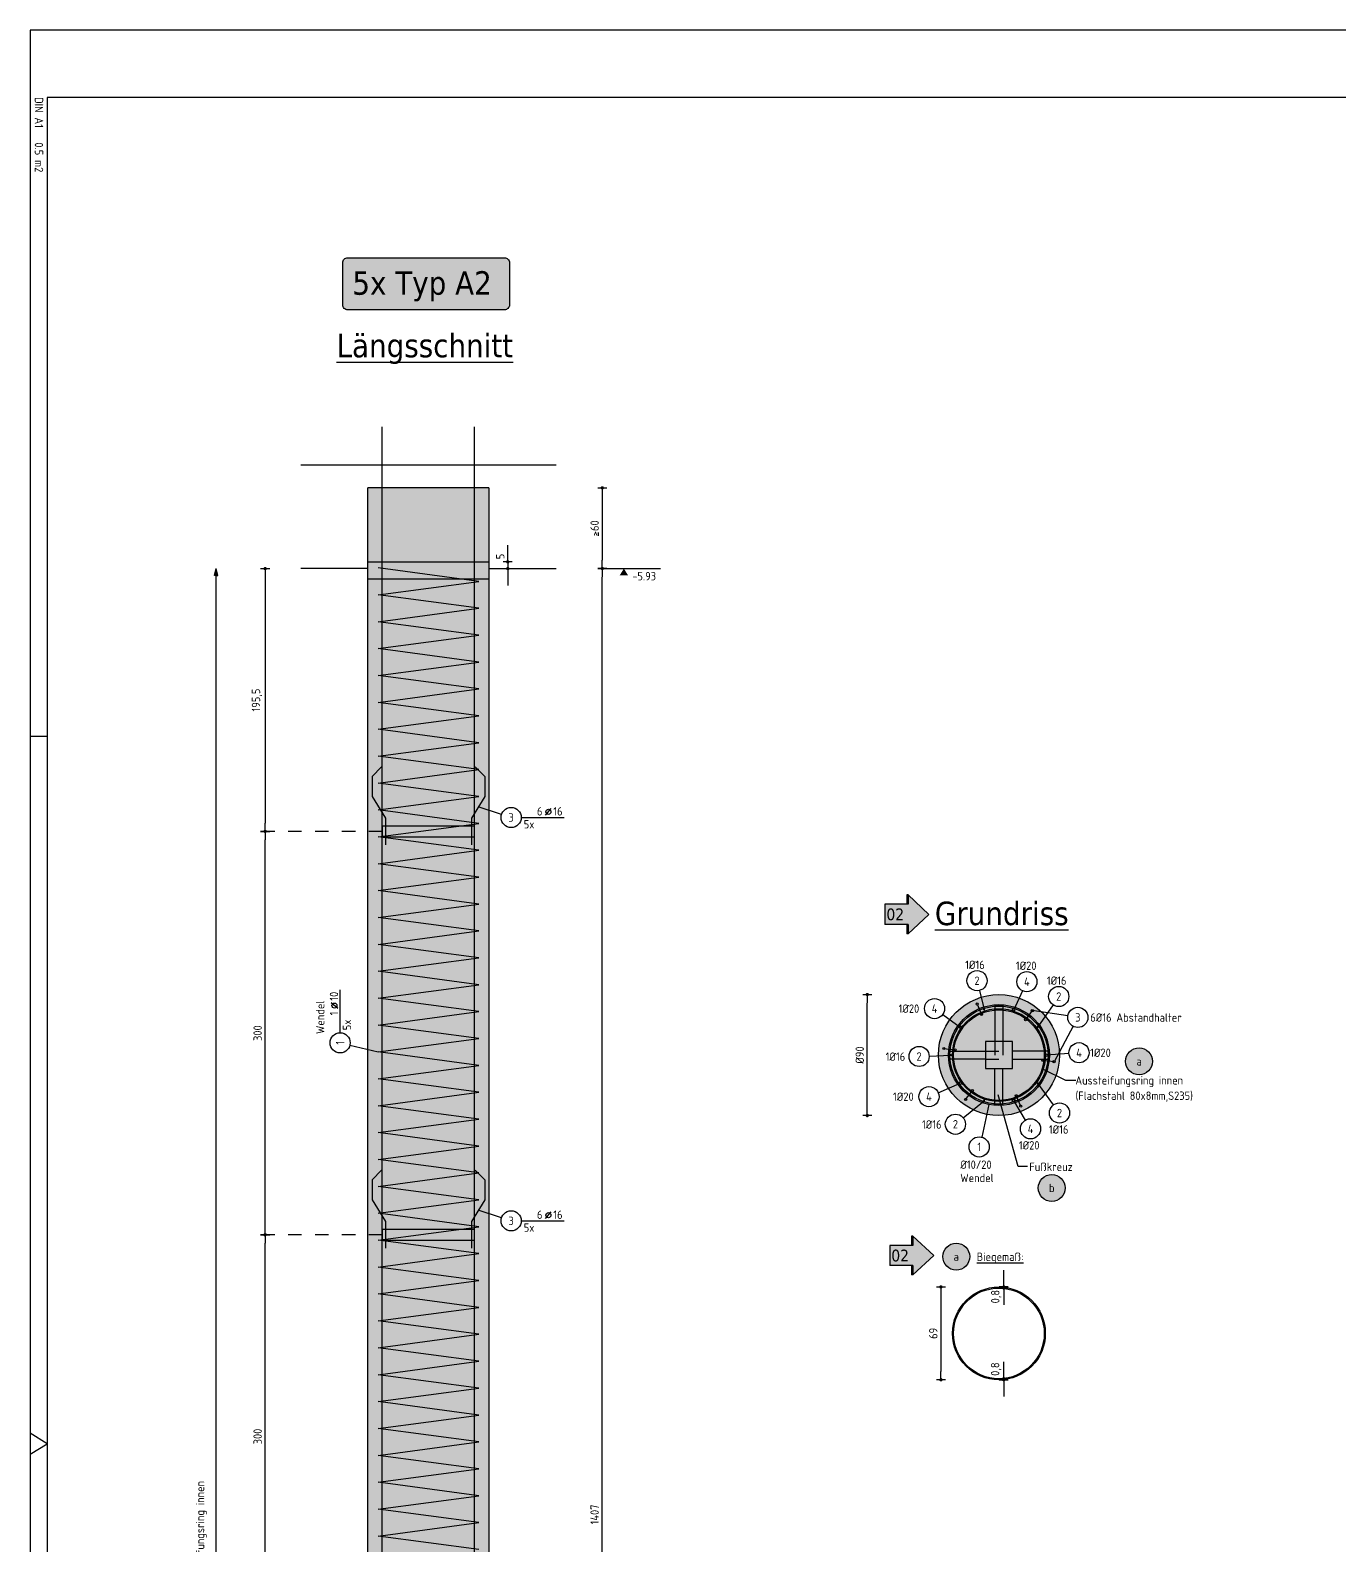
# Model space of a CAD drawing. Extents: x -167 to -147.5, y -143.8 to -122.7.
# Drawn here: x -166.96 to -157.22, y -134.01 to -122.74 of the extents above; entities that cross this region are included whole.
import ezdxf
from ezdxf.enums import TextEntityAlignment as Align

# ---------------------------------------------------------------- set-up
doc = ezdxf.new("R2010")
doc.units = 0
doc.header["$LTSCALE"] = 0.25
for name, pattern in [('AUSGEZOGEN', [1000.01, 1000, 0.01]), ('DASHDOT2', [0.5, 0.25, -0.125, 0, -0.125]), ('DOT', [0.175, 0.05, -0.125])]:
    doc.linetypes.add(name, pattern=pattern)
for name, color, linetype in [('1__LINE_ACI_7', 7, 'Continuous'), ('ACHSEN', 7, 'Continuous'), ('BETON', 7, 'Continuous'), ('grau_hell', 7, 'Continuous'), ('grau_mittel', 7, 'Continuous'), ('HILFE', 7, 'Continuous'), ('index', 7, 'Continuous'), ('koten', 7, 'Continuous'), ('MASSE', 7, 'Continuous'), ('OBJEKT', 7, 'Continuous'), ('POS', 7, 'Continuous'), ('RAHMEN', 7, 'Continuous'), ('RND', 7, 'Continuous'), ('STAHL', 7, 'Continuous'), ('TEXT', 7, 'Continuous')]:
    doc.layers.add(name, color=color, linetype=linetype)
doc.layers.add('NOPLOT', color=7, linetype='Continuous', plot=False)
doc.styles.add('helv', font='tahoma.ttf')
doc.styles.add('txt', font='isocp.shx')
doc.linetypes.add('ZICKZACK', pattern='A,0.0001,-0.2,[131,ltypeshp.shx,S=0.2,R=0,X=-0.2,Y=0],-0.4,[131,ltypeshp.shx,S=0.2,R=180,X=0.2,Y=0],-0.2', length=0.8001)
doc.dimstyles.new('DOT_I', dxfattribs={"dimscale": 0.25, "dimtxt": 0.25, "dimasz": 0.25, "dimexe": 0.1, "dimexo": 0.3, "dimgap": 0.1, "dimtad": 1, "dimdec": 3, "dimzin": 3, "dimtxsty": 'txt', "dimblk": 'DOT', "dimblk1": 'DOT', "dimblk2": 'DOT', "dimsah": 1, "dimcen": 0.1, "dimse1": 1, "dimse2": 1, "dimazin": 0, "dimtfac": 1, "dimtdec": 4, "dimtix": 1, "dimtmove": 2, "dimatfit": 3, "dimfxl": 0, "dimtvp": 1, "dimtolj": 1, "dimtzin": 0, "dimarcsym": 0})

# ---------------------------------------------------------------- blocks, each defined once
blk = doc.blocks.new('DINA1')
at = {"layer": 'RAHMEN'}
for p, q in [((0, 59.4), (0, 0)), ((0, 0), (84.1, 0))]:
    blk.add_line(p, q, dxfattribs=at)
at = {"layer": 'RAHMEN', "color": 5}
for p, q in [((2, 58.9), (2, 0.5)), ((2, 0.5), (83.6, 0.5))]:
    blk.add_line(p, q, dxfattribs=at)
at = {"layer": 'RAHMEN', "color": 7}
blk.add_line((21, 0), (21, 0.5), dxfattribs=at)
at = {"layer": 'RAHMEN', "color": 7, "linetype": 'Continuous'}
for p, q in [((42.05, 0.5), (41.74, 0)), ((42.36, 0), (42.05, 0.5))]:
    blk.add_line(p, q, dxfattribs=at)
at = {"layer": 'RAHMEN', "color": 7, "style": 'txt'}
blk.add_text('DIN A1   0.5 m2', height=0.25, dxfattribs=at).set_placement((1.989, 0.133))
blk = doc.blocks.new('DOT')
at = {"layer": 'MASSE', "color": 7, "linetype": 'Continuous'}
for p, q in [((0, 0), (-1, 0)), ((0, 0.54), (0, -0.54))]:
    blk.add_line(p, q, dxfattribs=at)
at = {"layer": 'MASSE', "color": 7, "linetype": 'Continuous', "const_width": 0.2}
blk.add_lwpolyline([(-0.1, 0, 1), (0.1, 0, 1)], format="xyb", close=True, dxfattribs=at)
blk = doc.blocks.new('*D27')
at = {"layer": 'Defpoints', "color": 0, "linetype": 'AUSGEZOGEN', "ltscale": 0.1, "transparency": 16777216}
for p in [(-163.408, -126.695), (-163.408, -126.745), (-163.408, -126.745)]:
    blk.add_point(p, dxfattribs=at)
at = {"layer": 'MASSE', "color": 0, "linetype": 'AUSGEZOGEN', "lineweight": -2, "ltscale": 0.1, "transparency": 16777216}
for p, q in [((-163.408, -126.633), (-163.408, -126.57)), ((-163.408, -126.695), (-163.408, -126.745)), ((-163.408, -126.808), (-163.408, -126.87))]:
    blk.add_line(p, q, dxfattribs=at)
at = {"layer": 'MASSE', "color": 0, "linetype": 'AUSGEZOGEN', "lineweight": -2, "ltscale": 0.1, "transparency": 16777216, "xscale": 0.0625, "yscale": 0.0625, "zscale": 0.0625}
for p, rotation in [((-163.408, -126.695), 270), ((-163.408, -126.745), 90)]:
    blk.add_blockref('DOT', p, dxfattribs=dict(at, rotation=rotation))
at = {"layer": 'MASSE', "color": 0, "linetype": 'AUSGEZOGEN', "ltscale": 0.1, "transparency": 16777216, "insert": (-163.464, -126.655), "char_height": 0.0625, "attachment_point": 5, "rotation": 90, "style": 'txt'}
blk.add_mtext('\\A1;5', dxfattribs=at)
blk = doc.blocks.new('OKRD_U')
at = {"color": 0, "linetype": 'ByBlock'}
blk.add_solid([(-0.125, -0.202), (0.125, -0.202), (0, 0)], dxfattribs=at)
at = {"color": 0, "linetype": 'ByBlock', "style": 'txt'}
blk.add_attdef('OKRD', (0.25, -0.35), '', height=0.25, dxfattribs=at)
blk = doc.blocks.new('*D22')
at = {"layer": 'Defpoints', "color": 0, "linetype": 'AUSGEZOGEN', "transparency": 16777216}
for p in [(-165.212, -131.7), (-165.212, -131.7), (-165.212, -134.7)]:
    blk.add_point(p, dxfattribs=at)
at = {"layer": 'MASSE', "color": 0, "linetype": 'AUSGEZOGEN', "lineweight": -2, "transparency": 16777216}
blk.add_line((-165.212, -134.638), (-165.212, -131.763), dxfattribs=at)
at = {"layer": 'MASSE', "color": 0, "linetype": 'AUSGEZOGEN', "lineweight": -2, "transparency": 16777216, "xscale": 0.0625, "yscale": 0.0625, "zscale": 0.0625}
for p, rotation in [((-165.212, -131.7), 90), ((-165.212, -134.7), 270)]:
    blk.add_blockref('DOT', p, dxfattribs=dict(at, rotation=rotation))
at = {"layer": 'MASSE', "color": 0, "linetype": 'AUSGEZOGEN', "transparency": 16777216, "insert": (-165.268, -133.2), "char_height": 0.0625, "attachment_point": 5, "rotation": 90, "style": 'txt'}
blk.add_mtext('\\A1;300', dxfattribs=at)
blk = doc.blocks.new('*D23')
at = {"layer": 'Defpoints', "color": 0, "linetype": 'AUSGEZOGEN', "transparency": 16777216}
for p in [(-165.212, -128.7), (-165.212, -128.7), (-165.212, -131.7)]:
    blk.add_point(p, dxfattribs=at)
at = {"layer": 'MASSE', "color": 0, "linetype": 'AUSGEZOGEN', "lineweight": -2, "transparency": 16777216}
blk.add_line((-165.212, -131.638), (-165.212, -128.763), dxfattribs=at)
at = {"layer": 'MASSE', "color": 0, "linetype": 'AUSGEZOGEN', "lineweight": -2, "transparency": 16777216, "xscale": 0.0625, "yscale": 0.0625, "zscale": 0.0625}
for p, rotation in [((-165.212, -128.7), 90), ((-165.212, -131.7), 270)]:
    blk.add_blockref('DOT', p, dxfattribs=dict(at, rotation=rotation))
at = {"layer": 'MASSE', "color": 0, "linetype": 'AUSGEZOGEN', "transparency": 16777216, "insert": (-165.268, -130.2), "char_height": 0.0625, "attachment_point": 5, "rotation": 90, "style": 'txt'}
blk.add_mtext('\\A1;300', dxfattribs=at)
blk = doc.blocks.new('*D24')
at = {"layer": 'Defpoints', "color": 0, "linetype": 'AUSGEZOGEN', "transparency": 16777216}
for p in [(-162.705, -126.145), (-162.705, -126.745), (-162.705, -126.745)]:
    blk.add_point(p, dxfattribs=at)
at = {"layer": 'MASSE', "color": 0, "linetype": 'AUSGEZOGEN', "lineweight": -2, "transparency": 16777216}
blk.add_line((-162.705, -126.208), (-162.705, -126.683), dxfattribs=at)
at = {"layer": 'MASSE', "color": 0, "linetype": 'AUSGEZOGEN', "lineweight": -2, "transparency": 16777216, "xscale": 0.0625, "yscale": 0.0625, "zscale": 0.0625}
for p, rotation in [((-162.705, -126.145), 90), ((-162.705, -126.745), 270)]:
    blk.add_blockref('DOT', p, dxfattribs=dict(at, rotation=rotation))
at = {"layer": 'MASSE', "color": 0, "linetype": 'AUSGEZOGEN', "transparency": 16777216, "insert": (-162.762, -126.445), "char_height": 0.0625, "attachment_point": 5, "rotation": 90, "style": 'txt'}
blk.add_mtext('\\A1;>60', dxfattribs=at)
blk = doc.blocks.new('RND_LEI')
at = {"layer": 'RND', "color": 7, "linetype": 'Continuous'}
blk.add_line((1.022, 0.066), (1.19, 0.27), dxfattribs=at)
for centre, radius in [((0, 0), 0.3), ((1.106, 0.168), 0.075)]:
    blk.add_circle(centre, radius, dxfattribs=at)
at = {"layer": 'RND', "color": 7, "linetype": 'Continuous', "style": 'txt'}
blk.add_attdef('POSL', text='', height=0.25, dxfattribs=at).set_placement((0, 0), align=Align.MIDDLE)
blk.add_attdef('ANZ', text='', height=0.25, dxfattribs=at).set_placement((0.931, 0.057), align=Align.RIGHT)
for tag, p in [('DUM', (1.253, 0.057)), ('ABSTD', (1.674, 0.057)), ('POSTXT', (0.374, -0.327))]:
    blk.add_attdef(tag, p, '', height=0.25, dxfattribs=at)
blk = doc.blocks.new('Pfeillinie')
at = {"layer": 'TEXT', "linetype": 'Continuous'}
blk.add_hatch(color=7, dxfattribs=at).paths.add_polyline_path([(0, 0), (-0.8, 0.2), (-0.8, 0), (-0.8, -0.2)])
at = {"layer": 'TEXT', "color": 7, "linetype": 'Continuous'}
for p, q in [((-0.8, 0), (-0.8, 0.2)), ((-0.8, 0.2), (0, 0)), ((-0.8, 0), (-0.8, -0.2)), ((-0.8, -0.2), (0, 0))]:
    blk.add_line(p, q, dxfattribs=at)
blk = doc.blocks.new('*D45')
at = {"layer": 'Defpoints', "color": 0, "linetype": 'AUSGEZOGEN', "transparency": 16777216}
for p in [(-162.705, -126.745), (-162.705, -126.745), (-162.705, -140.815)]:
    blk.add_point(p, dxfattribs=at)
at = {"layer": 'MASSE', "color": 0, "linetype": 'AUSGEZOGEN', "lineweight": -2, "transparency": 16777216}
blk.add_line((-162.705, -140.753), (-162.705, -126.808), dxfattribs=at)
at = {"layer": 'MASSE', "color": 0, "linetype": 'AUSGEZOGEN', "lineweight": -2, "transparency": 16777216, "xscale": 0.0625, "yscale": 0.0625, "zscale": 0.0625}
for p, rotation in [((-162.705, -126.745), 90), ((-162.705, -140.815), 270)]:
    blk.add_blockref('DOT', p, dxfattribs=dict(at, rotation=rotation))
at = {"layer": 'MASSE', "color": 0, "linetype": 'AUSGEZOGEN', "transparency": 16777216, "insert": (-162.762, -133.78), "char_height": 0.0625, "attachment_point": 5, "rotation": 90, "style": 'txt'}
blk.add_mtext('\\A1;1407', dxfattribs=at)
blk = doc.blocks.new('*D46')
at = {"layer": 'Defpoints', "color": 0, "linetype": 'AUSGEZOGEN', "transparency": 16777216}
for p in [(-165.212, -126.745), (-165.212, -128.7), (-165.212, -128.7)]:
    blk.add_point(p, dxfattribs=at)
at = {"layer": 'MASSE', "color": 0, "linetype": 'AUSGEZOGEN', "lineweight": -2, "transparency": 16777216}
blk.add_line((-165.212, -126.808), (-165.212, -128.638), dxfattribs=at)
at = {"layer": 'MASSE', "color": 0, "linetype": 'AUSGEZOGEN', "lineweight": -2, "transparency": 16777216, "xscale": 0.0625, "yscale": 0.0625, "zscale": 0.0625}
for p, rotation in [((-165.212, -126.745), 90), ((-165.212, -128.7), 270)]:
    blk.add_blockref('DOT', p, dxfattribs=dict(at, rotation=rotation))
at = {"layer": 'MASSE', "color": 0, "linetype": 'AUSGEZOGEN', "transparency": 16777216, "insert": (-165.273, -127.723), "char_height": 0.0625, "attachment_point": 5, "rotation": 90, "style": 'txt'}
blk.add_mtext('\\A1;195,5', dxfattribs=at)
blk = doc.blocks.new('*D52')
at = {"layer": 'Defpoints', "color": 0, "linetype": 'AUSGEZOGEN', "transparency": 16777216}
for p in [(-160.735, -129.913), (-160.735, -129.913), (-160.735, -130.813)]:
    blk.add_point(p, dxfattribs=at)
at = {"layer": 'MASSE', "color": 0, "linetype": 'AUSGEZOGEN', "lineweight": -2, "transparency": 16777216}
blk.add_line((-160.735, -130.751), (-160.735, -129.976), dxfattribs=at)
at = {"layer": 'MASSE', "color": 0, "linetype": 'AUSGEZOGEN', "lineweight": -2, "transparency": 16777216, "xscale": 0.0625, "yscale": 0.0625, "zscale": 0.0625}
for p, rotation in [((-160.735, -129.913), 90), ((-160.735, -130.813), 270)]:
    blk.add_blockref('DOT', p, dxfattribs=dict(at, rotation=rotation))
at = {"layer": 'MASSE', "color": 0, "linetype": 'AUSGEZOGEN', "transparency": 16777216, "insert": (-160.791, -130.363), "char_height": 0.0625, "attachment_point": 5, "rotation": 90, "style": 'txt'}
blk.add_mtext('\\A1;%%C90', dxfattribs=at)
blk = doc.blocks.new('RND_HIN')
at = {"layer": 'RND', "color": 7, "linetype": 'Continuous'}
blk.add_circle((0, 0), 0.3, dxfattribs=at)
at = {"layer": 'RND', "color": 7, "linetype": 'Continuous', "style": 'txt'}
blk.add_attdef('POSI', text='', height=0.25, dxfattribs=at).set_placement((0, 0), align=Align.MIDDLE)
blk = doc.blocks.new('pos_ausz')
at = {"layer": 'grau_hell', "true_color": 0xfcfcfc}
blk.add_hatch(color=7, dxfattribs=at).paths.add_polyline_path([(-0.4, 0, 1), (0.4, 0, 1)])
at = {"layer": 'POS', "color": 1, "linetype": 'Continuous'}
blk.add_circle((0, 0), 0.4, dxfattribs=at)
at = {"layer": 'POS', "color": 7, "linetype": 'Continuous', "style": 'txt'}
blk.add_attdef('POSNAME', text='', height=0.25, dxfattribs=at).set_placement((0, 0), align=Align.MIDDLE)
blk.add_attdef('POSABM', (0.6, 0.05), '', height=0.25, dxfattribs=at)
blk = doc.blocks.new('*D53')
at = {"layer": 'Defpoints', "color": 0, "linetype": 'AUSGEZOGEN', "transparency": 16777216}
for p in [(-159.72, -132.088), (-159.72, -132.088), (-159.72, -132.096)]:
    blk.add_point(p, dxfattribs=at)
at = {"layer": 'MASSE', "color": 0, "linetype": 'AUSGEZOGEN', "lineweight": -2, "transparency": 16777216}
for p, q in [((-159.72, -132.026), (-159.72, -131.963)), ((-159.72, -132.096), (-159.72, -132.088)), ((-159.72, -132.159), (-159.72, -132.221))]:
    blk.add_line(p, q, dxfattribs=at)
at = {"layer": 'MASSE', "color": 0, "linetype": 'AUSGEZOGEN', "lineweight": -2, "transparency": 16777216, "xscale": 0.0625, "yscale": 0.0625, "zscale": 0.0625}
for p, rotation in [((-159.72, -132.088), 270), ((-159.72, -132.096), 90)]:
    blk.add_blockref('DOT', p, dxfattribs=dict(at, rotation=rotation))
at = {"layer": 'MASSE', "color": 0, "linetype": 'AUSGEZOGEN', "transparency": 16777216, "insert": (-159.776, -132.16), "char_height": 0.0625, "attachment_point": 5, "rotation": 90, "style": 'txt'}
blk.add_mtext('\\A1;0,8', dxfattribs=at)
blk = doc.blocks.new('*D54')
at = {"layer": 'Defpoints', "color": 0, "linetype": 'AUSGEZOGEN', "transparency": 16777216}
for p in [(-159.72, -132.77), (-159.72, -132.77), (-159.72, -132.778)]:
    blk.add_point(p, dxfattribs=at)
at = {"layer": 'MASSE', "color": 0, "linetype": 'AUSGEZOGEN', "lineweight": -2, "transparency": 16777216}
for p, q in [((-159.72, -132.708), (-159.72, -132.645)), ((-159.72, -132.778), (-159.72, -132.77)), ((-159.72, -132.841), (-159.72, -132.903))]:
    blk.add_line(p, q, dxfattribs=at)
at = {"layer": 'MASSE', "color": 0, "linetype": 'AUSGEZOGEN', "lineweight": -2, "transparency": 16777216, "xscale": 0.0625, "yscale": 0.0625, "zscale": 0.0625}
for p, rotation in [((-159.72, -132.77), 270), ((-159.72, -132.778), 90)]:
    blk.add_blockref('DOT', p, dxfattribs=dict(at, rotation=rotation))
at = {"layer": 'MASSE', "color": 0, "linetype": 'AUSGEZOGEN', "transparency": 16777216, "insert": (-159.777, -132.699), "char_height": 0.0625, "attachment_point": 5, "rotation": 90, "style": 'txt'}
blk.add_mtext('\\A1;0,8', dxfattribs=at)
blk = doc.blocks.new('hin_ind5')
at = {"layer": 'grau_hell', "linetype": 'AUSGEZOGEN'}
h = blk.add_hatch(color=9, dxfattribs=at)
h.dxf.hatch_style = 2
h.paths.add_polyline_path([(0, 0), (0.619, -0.577), (0.619, -0.3), (1.306, -0.3), (1.306, 0.3), (0.619, 0.3), (0.619, 0.577)])
h.paths.add_polyline_path([(0.34, -0.274), (1.311, -0.274), (1.311, 0.274), (0.34, 0.274)], flags=9)
at = {"layer": 'OBJEKT', "linetype": 'AUSGEZOGEN'}
for points in [[(0.619, 0.3), (0.66, 0.3), (0.66, 0.577), (0.619, 0.577)], [(0.619, -0.577), (0.66, -0.577), (0.66, -0.3), (0.619, -0.3)]]:
    blk.add_hatch(color=1, dxfattribs=at).paths.add_polyline_path(points)
at = {"layer": 'OBJEKT', "color": 1, "linetype": 'AUSGEZOGEN'}
for p, q in [((0, 0), (0.619, 0.577)), ((0.619, 0.577), (0.619, 0.3)), ((0.619, 0.577), (0.66, 0.577)), ((0.66, 0.577), (0.66, 0.3)), ((0, 0), (0.619, -0.577)), ((0.619, 0.3), (1.306, 0.3)), ((1.306, 0.3), (1.306, -0.3)), ((0.619, -0.3), (0.619, -0.577)), ((0.619, -0.3), (1.306, -0.3)), ((0.66, -0.3), (0.66, -0.577))]:
    blk.add_line(p, q, dxfattribs=at)
at = {"layer": 'OBJEKT', "color": 7, "linetype": 'AUSGEZOGEN'}
blk.add_line((0.619, -0.577), (0.66, -0.577), dxfattribs=at)
at = {"layer": 'index', "color": 1, "linetype": 'Continuous', "style": 'helv'}
blk.add_attdef('INDEX', text='', height=0.35, rotation=360, dxfattribs=at).set_placement((1.259, 0), align=Align.MIDDLE_RIGHT)
blk = doc.blocks.new('*D51')
at = {"layer": 'Defpoints', "color": 0, "linetype": 'AUSGEZOGEN', "transparency": 16777216}
for p in [(-160.187, -132.088), (-160.187, -132.778), (-160.187, -132.778)]:
    blk.add_point(p, dxfattribs=at)
at = {"layer": 'MASSE', "color": 0, "linetype": 'AUSGEZOGEN', "lineweight": -2, "transparency": 16777216}
blk.add_line((-160.187, -132.151), (-160.187, -132.716), dxfattribs=at)
at = {"layer": 'MASSE', "color": 0, "linetype": 'AUSGEZOGEN', "lineweight": -2, "transparency": 16777216, "xscale": 0.0625, "yscale": 0.0625, "zscale": 0.0625}
for p, rotation in [((-160.187, -132.088), 90), ((-160.187, -132.778), 270)]:
    blk.add_blockref('DOT', p, dxfattribs=dict(at, rotation=rotation))
at = {"layer": 'MASSE', "color": 0, "linetype": 'AUSGEZOGEN', "transparency": 16777216, "insert": (-160.244, -132.433), "char_height": 0.0625, "attachment_point": 5, "rotation": 90, "style": 'txt'}
blk.add_mtext('\\A1;69', dxfattribs=at)

msp = doc.modelspace()

# ---------------------------------------------------------------- hatches: boundary and pattern name
at = {"layer": 'grau_hell'}
msp.add_hatch(color=9, dxfattribs=at).paths.add_polyline_path([(-163.433, -124.8205, 0.4142136), (-163.3955, -124.783), (-163.3955, -124.4701, 0.4142136), (-163.433, -124.4326), (-164.5981, -124.4326, 0.4142136), (-164.6356, -124.4701), (-164.6356, -124.783, 0.4142136), (-164.5981, -124.8205)])
at = {"layer": 'grau_mittel'}
h = msp.add_hatch(color=61, dxfattribs=at)
h.paths.add_polyline_path([(-163.5478, -126.6952), (-163.5478, -126.1452), (-164.4478, -126.1452), (-164.4478, -126.6952)])
h.paths.add_polyline_path([(-163.5478, -126.6952), (-164.4478, -126.6952), (-164.4478, -140.8152), (-163.5478, -140.8152)])
msp.add_hatch(color=61, dxfattribs=at).paths.add_polyline_path([(-159.306, -130.3633, 1), (-160.206, -130.3633, 1)])

# ---------------------------------------------------------------- linework, layer by layer
at = {"layer": '1__LINE_ACI_7'}
msp.add_lwpolyline([(-159.856, -130.4633), (-159.6559, -130.4633), (-159.6559, -130.2633), (-159.856, -130.2633)], close=True, dxfattribs=at)
at = {"layer": 'ACHSEN', "color": 102, "linetype": 'DASHDOT2'}
for p, q in [((-164.3408, -128.7002), (-165.2121, -128.7002)), ((-164.3408, -131.7002), (-165.2121, -131.7002))]:
    msp.add_line(p, q, dxfattribs=at)
at = {"layer": 'BETON', "color": 6, "linetype": 'AUSGEZOGEN'}
for p, q in [((-164.4478, -140.8152), (-164.4478, -126.1452)), ((-163.5478, -126.1452), (-164.4478, -126.1452)), ((-163.5478, -126.1452), (-163.5478, -140.8152))]:
    msp.add_line(p, q, dxfattribs=at)
msp.add_circle((-159.756, -130.3633), 0.45, dxfattribs=at)
at = {"layer": 'HILFE', "color": 102, "linetype": 'AUSGEZOGEN'}
for p, q in [((-162.7054, -126.7452), (-162.2719, -126.7452)), ((-159.786, -129.9933), (-159.726, -129.9933)), ((-160.126, -130.3333), (-160.126, -130.3933)), ((-159.3859, -130.3333), (-159.3859, -130.3933)), ((-159.185, -130.5514), (-159.2578, -130.5514)), ((-159.786, -130.7333), (-159.726, -130.7333)), ((-159.6125, -131.1921), (-159.7612, -130.659)), ((-159.543, -131.1921), (-159.6125, -131.1921))]:
    msp.add_line(p, q, dxfattribs=at)
at = {"layer": 'MASSE', "color": 7, "linetype": 'AUSGEZOGEN'}
msp.add_line((-162.7357, -126.4757), (-162.7357, -126.5025), dxfattribs=at)
at = {"layer": 'NOPLOT', "color": 191, "linetype": 'Continuous'}
msp.add_line((-164.4478, -126.8202), (-163.5478, -126.8202), dxfattribs=at)
at = {"layer": 'OBJEKT', "color": 7, "linetype": 'AUSGEZOGEN'}
for p, q in [((-163.0478, -125.9752), (-164.9478, -125.9752)), ((-164.4478, -126.7452), (-164.9478, -126.7452)), ((-163.5478, -126.7452), (-163.0478, -126.7452))]:
    msp.add_line(p, q, dxfattribs=at)
at = {"layer": 'OBJEKT', "color": 7, "linetype": 'ZICKZACK', "ltscale": 0.1}
msp.add_line((-164.4478, -126.6952), (-163.5478, -126.6952), dxfattribs=at)
at = {"layer": 'OBJEKT', "color": 1, "linetype": 'AUSGEZOGEN'}
msp.add_lwpolyline([(-164.5981, -124.4326), (-163.433, -124.4326, -0.4142136), (-163.3955, -124.4701), (-163.3955, -124.783, -0.4142136), (-163.433, -124.8205), (-164.5981, -124.8205, -0.4142136), (-164.6356, -124.783), (-164.6356, -124.4701, -0.4142136)], format="xyb", close=True, dxfattribs=at)
at = {"layer": 'POS', "color": 1, "linetype": 'AUSGEZOGEN'}
for centre in [(-158.7141, -130.41), (-159.3631, -131.3516), (-160.0735, -131.8622)]:
    msp.add_circle(centre, 0.1, dxfattribs=at)
at = {"layer": 'RND', "color": 102, "linetype": 'AUSGEZOGEN'}
for p, q in [((-163.4542, -128.5735), (-163.6272, -128.5177)), ((-159.9009, -129.8829), (-159.8663, -130.0238)), ((-159.58, -129.885), (-159.6463, -130.0257)), ((-160.1736, -130.0614), (-160.0432, -130.1546)), ((-159.9182, -129.9835), (-159.8852, -130.0607)), ((-159.5081, -130.0329), (-159.5585, -130.1001)), ((-159.2433, -130.0715), (-159.5081, -130.0329)), ((-159.3538, -129.9894), (-159.4671, -130.1534)), ((-159.2041, -130.1492), (-159.3459, -130.4127)), ((-164.5817, -130.2896), (-164.3729, -130.3402)), ((-160.2746, -130.3702), (-160.113, -130.3633)), ((-160.166, -130.3139), (-160.0826, -130.3239)), ((-159.2353, -130.3513), (-159.401, -130.3633)), ((-159.2578, -130.5514), (-159.4307, -130.4675)), ((-159.3459, -130.4127), (-159.4293, -130.4026)), ((-160.2071, -130.643), (-160.0432, -130.5719)), ((-160.0038, -130.6937), (-159.9534, -130.6265)), ((-159.3497, -130.7336), (-159.4671, -130.5731)), ((-160.0216, -130.8303), (-159.8663, -130.7028)), ((-159.5594, -130.8475), (-159.6463, -130.7009)), ((-159.5937, -130.7431), (-159.6267, -130.6658)), ((-163.4542, -131.5735), (-163.6272, -131.5177))]:
    msp.add_line(p, q, dxfattribs=at)
at = {"layer": 'RND', "color": 7, "linetype": 'AUSGEZOGEN'}
for p, q in [((-163.3077, -128.596), (-162.9877, -128.596)), ((-164.6546, -130.197), (-164.6546, -129.877)), ((-163.3077, -131.596), (-162.9877, -131.596))]:
    msp.add_line(p, q, dxfattribs=at)
at = {"layer": 'RND', "color": 102, "linetype": 'AUSGEZOGEN', "ltscale": 0.1}
msp.add_line((-159.8798, -130.9749), (-159.8281, -130.7313), dxfattribs=at)
at = {"layer": 'RND', "color": 1, "linetype": 'AUSGEZOGEN'}
for points in [[(-164.3408, -140.7402), (-164.3408, -125.6902)], [(-163.6548, -140.7402), (-163.6548, -125.6902)], [(-163.6229, -134.0402), (-164.3729, -133.9402), (-163.6229, -133.8402), (-164.3729, -133.7402), (-163.6229, -133.6402), (-164.3729, -133.5402), (-163.6229, -133.4402), (-164.3729, -133.3402), (-163.6229, -133.2402), (-164.3729, -133.1402), (-163.6229, -133.0402), (-164.3729, -132.9402), (-163.6229, -132.8402), (-164.3729, -132.7402), (-163.6229, -132.6402), (-164.3729, -132.5402), (-163.6229, -132.4402), (-164.3729, -132.3402), (-163.6229, -132.2402), (-164.3729, -132.1402), (-163.6229, -132.0402), (-164.3729, -131.9402), (-163.6229, -131.8402), (-164.3729, -131.7402), (-163.6229, -131.6402), (-164.3729, -131.5402), (-163.6229, -131.4402), (-164.3729, -131.3402), (-163.6229, -131.2402), (-164.3729, -131.1402), (-163.6229, -131.0402), (-164.3729, -130.9402), (-163.6229, -130.8402), (-164.3729, -130.7402), (-163.6229, -130.6402), (-164.3729, -130.5402), (-163.6229, -130.4402), (-164.3729, -130.3402), (-163.6229, -130.2402), (-164.3729, -130.1402), (-163.6229, -130.0402), (-164.3729, -129.9402), (-163.6229, -129.8402), (-164.3729, -129.7402), (-163.6229, -129.6402), (-164.3729, -129.5402), (-163.6229, -129.4402), (-164.3729, -129.3402), (-163.6229, -129.2402), (-164.3729, -129.1402), (-163.6229, -129.0402), (-164.3729, -128.9402), (-163.6229, -128.8402), (-164.3729, -128.7402), (-163.6229, -128.6402), (-164.3729, -128.5402), (-163.6229, -128.4402), (-164.3729, -128.3402), (-163.6229, -128.2402), (-164.3729, -128.1402), (-163.6229, -128.0402), (-164.3729, -127.9402), (-163.6229, -127.8402), (-164.3729, -127.7402), (-163.6229, -127.6402), (-164.3729, -127.5402), (-163.6229, -127.4402), (-164.3729, -127.3402), (-163.6229, -127.2402), (-164.3729, -127.1402), (-163.6229, -127.0402), (-164.3729, -126.9402), (-163.6229, -126.8402), (-164.3729, -126.7402)], [(-164.3461, -128.2195), (-164.4168, -128.2902), (-164.4168, -128.4402), (-164.3168, -128.6002), (-164.3168, -128.8002)], [(-163.6495, -128.2195), (-163.5788, -128.2902), (-163.5788, -128.4402), (-163.6788, -128.6002), (-163.6788, -128.8002)], [(-164.3461, -131.2195), (-164.4168, -131.2902), (-164.4168, -131.4402), (-164.3168, -131.6002), (-164.3168, -131.8002)], [(-163.6495, -131.2195), (-163.5788, -131.2902), (-163.5788, -131.4402), (-163.6788, -131.6002), (-163.6788, -131.8002)]]:
    msp.add_lwpolyline(points, dxfattribs=at)
at = {"layer": 'RND', "color": 102, "linetype": 'AUSGEZOGEN'}
msp.add_lwpolyline([(-165.576, -140.8152), (-165.576, -126.7452)], dxfattribs=at)
at = {"layer": 'RND', "color": 7, "linetype": 'AUSGEZOGEN', "ltscale": 0.1, "const_width": 0.008}
for points in [[(-159.8703, -130.0238, 1), (-159.8623, -130.0238, 1)], [(-159.4711, -130.1534, 1), (-159.4631, -130.1534, 1)], [(-160.117, -130.3633, 1), (-160.109, -130.3633, 1)], [(-159.4711, -130.5731, 1), (-159.4631, -130.5731, 1)], [(-159.8703, -130.7028, 1), (-159.8623, -130.7028, 1)]]:
    msp.add_lwpolyline(points, format="xyb", close=True, dxfattribs=at)
at = {"layer": 'RND', "color": 1, "linetype": 'AUSGEZOGEN'}
for radius in [0.375, 0.365]:
    msp.add_circle((-159.756, -130.3633), radius, dxfattribs=at)
at = {"layer": 'RND', "color": 102, "linetype": 'AUSGEZOGEN'}
for centre in [(-159.9182, -129.9835), (-159.8852, -130.0607), (-159.5081, -130.0329), (-159.5585, -130.1001), (-160.166, -130.3139), (-160.0826, -130.3239), (-159.4293, -130.4026), (-159.3459, -130.4127), (-159.9534, -130.6265), (-160.0038, -130.6937), (-159.6267, -130.6658), (-159.5937, -130.7431)]:
    msp.add_circle(centre, 0.008, dxfattribs=at)
at = {"layer": 'RND', "color": 7, "linetype": 'AUSGEZOGEN'}
for centre in [(-159.6463, -130.0257), (-160.0432, -130.1546), (-159.401, -130.3633), (-160.0432, -130.5719), (-159.6463, -130.7009)]:
    msp.add_circle(centre, 0.01, dxfattribs=at)
at = {"layer": 'STAHL', "color": 102, "linetype": 'AUSGEZOGEN'}
for p, q in [((-159.786, -129.9933), (-159.786, -130.2633)), ((-159.726, -129.9933), (-159.726, -130.2633)), ((-160.126, -130.3333), (-159.856, -130.3333)), ((-159.856, -130.3933), (-160.126, -130.3933)), ((-159.3859, -130.3333), (-159.6559, -130.3333)), ((-159.6559, -130.3933), (-159.3859, -130.3933)), ((-159.786, -130.7333), (-159.786, -130.4633)), ((-159.726, -130.7333), (-159.726, -130.4633))]:
    msp.add_line(p, q, dxfattribs=at)
at = {"layer": 'STAHL', "color": 102, "linetype": 'DOT', "ltscale": 0.7}
for p, q in [((-159.786, -130.2633), (-159.786, -130.4633)), ((-159.726, -130.2633), (-159.726, -130.4633)), ((-159.856, -130.3333), (-159.6559, -130.3333)), ((-159.856, -130.3933), (-159.6559, -130.3933))]:
    msp.add_line(p, q, dxfattribs=at)
at = {"layer": 'STAHL', "color": 102, "linetype": 'AUSGEZOGEN'}
for points in [[(-164.3408, -128.7402), (-163.6548, -128.7402), (-163.6548, -128.6602), (-164.3408, -128.6602)], [(-164.3408, -131.7402), (-163.6548, -131.7402), (-163.6548, -131.6602), (-164.3408, -131.6602)]]:
    msp.add_lwpolyline(points, close=True, dxfattribs=at)
for centre, radius in [((-159.756, -130.3633), 0.345), ((-159.756, -130.3633), 0.337), ((-159.756, -132.4333), 0.345), ((-159.756, -132.4333), 0.337)]:
    msp.add_circle(centre, radius, dxfattribs=at)

# ---------------------------------------------------------------- block references
at = {"layer": 'index', "color": 191, "linetype": 'AUSGEZOGEN'}
ref = msp.add_blockref('hin_ind5', (-160.2769, -129.3166), dxfattribs=dict(at, xscale=-0.2499999999999991, yscale=0.2499999999999994, zscale=0.2499999999999994, rotation=359.9761684044309))
ref.add_attrib('INDEX', '02', dxfattribs={"color": 1, "linetype": 'Continuous', "height": 0.0875, "rotation": 359.97617, "style": 'helv'}).set_placement((-160.4611, -129.3166), align=Align.MIDDLE_RIGHT)
ref = msp.add_blockref('hin_ind5', (-160.2405, -131.8541), dxfattribs=dict(at, xscale=-0.2499999999999991, yscale=0.2499999999999994, zscale=0.2499999999999994, rotation=359.9761684044309))
ref.add_attrib('INDEX', '02', dxfattribs={"color": 1, "linetype": 'Continuous', "height": 0.0875, "rotation": 359.97617, "style": 'helv'}).set_placement((-160.4247, -131.8541), align=Align.MIDDLE_RIGHT)
at = {"layer": 'koten', "color": 7, "linetype": 'AUSGEZOGEN', "ltscale": 0.1, "xscale": 0.25, "yscale": 0.25, "zscale": 0.25}
msp.add_blockref('OKRD_U', (-162.5447, -126.7452), dxfattribs=at).add_auto_attribs({'OKRD': '-5.93'})
at = {"layer": 'POS', "color": 7, "linetype": 'AUSGEZOGEN', "xscale": 0.25, "yscale": 0.25, "zscale": 0.25}
for p, values in [((-158.7141, -130.41), {'POSNAME': 'a'}), ((-159.3631, -131.3516), {'POSNAME': 'b'}), ((-160.0735, -131.8622), {'POSNAME': 'a'})]:
    msp.add_blockref('pos_ausz', p, dxfattribs=at).add_auto_attribs(values)
at = {"layer": 'RAHMEN', "xscale": 0.25, "yscale": 0.25, "zscale": 0.25, "rotation": 270}
msp.add_blockref('DINA1', (-166.9582, -122.7415), dxfattribs=at)
at = {"layer": 'RND', "color": 102, "linetype": 'AUSGEZOGEN', "xscale": 0.0625, "yscale": 0.0625, "zscale": 0.0625, "rotation": 90}
msp.add_blockref('Pfeillinie', (-165.576, -126.7452), dxfattribs=at)
at = {"layer": 'RND', "color": 7, "linetype": 'AUSGEZOGEN', "xscale": 0.25, "yscale": 0.25, "zscale": 0.25}
for name, p, values in [('RND_LEI', (-163.3827, -128.596), {'POSL': '3', 'DUM': '16', 'ANZ': '6', 'POSTXT': '5x'}), ('RND_HIN', (-159.9188, -129.81), {'POSI': '2'}), ('RND_HIN', (-159.548, -129.8173), {'POSI': '4'}), ('RND_HIN', (-160.2346, -130.0178), {'POSI': '4'}), ('RND_HIN', (-159.3112, -129.9277), {'POSI': '2'}), ('RND_HIN', (-159.1691, -130.0829), {'POSI': '3'}), ('RND_HIN', (-159.1605, -130.3458), {'POSI': '4'}), ('RND_HIN', (-160.3495, -130.3734), {'POSI': '2'}), ('RND_HIN', (-160.276, -130.6726), {'POSI': '4'}), ('RND_HIN', (-159.3054, -130.7941), {'POSI': '2'}), ('RND_HIN', (-160.0795, -130.8779), {'POSI': '2'}), ('RND_HIN', (-159.521, -130.9119), {'POSI': '4'}), ('RND_HIN', (-159.9028, -131.0463), {'POSI': '1'}), ('RND_LEI', (-163.3827, -131.596), {'POSL': '3', 'DUM': '16', 'ANZ': '6', 'POSTXT': '5x'})]:
    msp.add_blockref(name, p, dxfattribs=at).add_auto_attribs(values)
at = {"layer": 'RND', "color": 7, "linetype": 'AUSGEZOGEN', "xscale": 0.25, "yscale": 0.25, "zscale": 0.25, "rotation": 90}
msp.add_blockref('RND_LEI', (-164.6546, -130.272), dxfattribs=at).add_auto_attribs({'POSL': '1', 'DUM': '10', 'ANZ': '1', 'POSTXT': '5x'})

# ---------------------------------------------------------------- texts
at = {"layer": 'TEXT', "color": 5, "linetype": 'AUSGEZOGEN', "style": 'helv'}
for s, p in [('5x Typ A2', (-164.5636, -124.7082)), ('%%ULängsschnitt', (-164.6809, -125.1736)), ('%%UGrundriss', (-160.2326, -129.3968))]:
    msp.add_text(s, height=0.175, dxfattribs=at).set_placement(p)
at = {"layer": 'TEXT', "color": 7, "linetype": 'AUSGEZOGEN', "style": 'txt'}
for s, p in [('1%%C16', (-160.0069, -129.7231)), ('1%%C20', (-159.6299, -129.7299)), ('1%%C16', (-159.3993, -129.8407)), ('1%%C20', (-160.5021, -130.0492)), ('6%%C16 Abstandhalter', (-159.0765, -130.115)), ('1%%C16', (-160.5983, -130.4062)), ('1%%C20', (-159.0777, -130.3772)), ('Aussteifungsring innen', (-159.1879, -130.5825)), ('1%%C20', (-160.5434, -130.704)), ('(Flachstahl 80x8mm,S235)', (-159.1867, -130.6967)), ('1%%C16', (-160.3283, -130.9107)), ('1%%C16', (-159.3844, -130.948)), ('1%%C20', (-159.6076, -131.0657)), ('%%C10/20', (-160.0428, -131.2096)), ('Fußkreuz', (-159.5298, -131.2254)), ('Wendel', (-160.0435, -131.3083)), ('%%UBiegemaß:', (-159.921, -131.8947))]:
    msp.add_text(s, height=0.0625, dxfattribs=at).set_placement(p)
msp.add_text('Wendel', height=0.0625, rotation=90, dxfattribs=at).set_placement((-164.7719, -130.2067))
at = {"layer": 'TEXT', "color": 7, "linetype": 'DASHDOT2', "style": 'txt'}
msp.add_text('5x Aussteifungsring innen', height=0.0625, rotation=90, dxfattribs=at).set_placement((-165.6646, -134.4469))

# ---------------------------------------------------------------- dimensions: what is measured, and where the dimension line sits
at = {"layer": 'MASSE', "color": 7, "linetype": 'AUSGEZOGEN'}
for base, p1, p2, text, picture, middle in [((-162.7054, -126.7452), (-162.7054, -126.1452), (-162.7054, -126.7452), '><>', '*D24', (-162.7617, -126.4452)), ((-160.7347, -129.9133), (-160.7347, -130.8133), (-160.7347, -129.9133), '%%C<>', '*D52', (-160.7909, -130.3633))]:
    dim = msp.add_linear_dim(base=base, p1=p1, p2=p2, angle=90, text=text, dimstyle='DOT_I', override={"dimdec": 0, "dimlfac": 100}, dxfattribs=at)
    dim.commit()
    dim.dimension.update_dxf_attribs({"geometry": picture, "text_midpoint": middle})
at = {"layer": 'MASSE', "color": 7, "linetype": 'AUSGEZOGEN', "ltscale": 0.1}
dim = msp.add_linear_dim(base=(-163.4078, -126.7452), p1=(-163.4078, -126.6952), p2=(-163.4078, -126.7452), angle=90, dimstyle='DOT_I', override={"dimdec": 0, "dimlfac": 100}, dxfattribs=at)
dim.commit()
dim.dimension.update_dxf_attribs({"geometry": '*D27', "text_midpoint": (-163.4641, -126.6554), "dimtype": 160})
at = {"layer": 'MASSE', "color": 7, "linetype": 'AUSGEZOGEN'}
for base, p1, p2, override, picture, middle in [((-165.2121, -128.7002), (-165.2121, -126.7452), (-165.2121, -128.7002), {"dimdec": 1, "dimlfac": 100}, '*D46', (-165.273, -127.7227)), ((-162.7054, -126.7452), (-162.7054, -140.8152), (-162.7054, -126.7452), {"dimdec": 0, "dimlfac": 100}, '*D45', (-162.7617, -133.7802)), ((-165.2121, -128.7002), (-165.2121, -131.7002), (-165.2121, -128.7002), {"dimdec": 0, "dimlfac": 100}, '*D23', (-165.2683, -130.2002)), ((-165.2121, -131.7002), (-165.2121, -134.7002), (-165.2121, -131.7002), {"dimdec": 0, "dimlfac": 100}, '*D22', (-165.2683, -133.2002)), ((-160.1875, -132.7783), (-160.1875, -132.0883), (-160.1875, -132.7783), {"dimdec": 0, "dimlfac": 100}, '*D51', (-160.2437, -132.4333))]:
    dim = msp.add_linear_dim(base=base, p1=p1, p2=p2, angle=90, dimstyle='DOT_I', override=override, dxfattribs=at)
    dim.commit()
    dim.dimension.update_dxf_attribs({"geometry": picture, "text_midpoint": middle})
for base, p1, p2, picture, middle in [((-159.7202, -132.0883), (-159.7202, -132.0963), (-159.7202, -132.0883), '*D53', (-159.7759, -132.1601)), ((-159.7202, -132.7703), (-159.7202, -132.7783), (-159.7202, -132.7703), '*D54', (-159.7766, -132.6991))]:
    dim = msp.add_linear_dim(base=base, p1=p1, p2=p2, angle=90, dimstyle='DOT_I', override={"dimdec": 1, "dimlfac": 100}, dxfattribs=at)
    dim.commit()
    dim.dimension.update_dxf_attribs({"geometry": picture, "text_midpoint": middle, "dimtype": 160})

doc.saveas('drawing.dxf')
